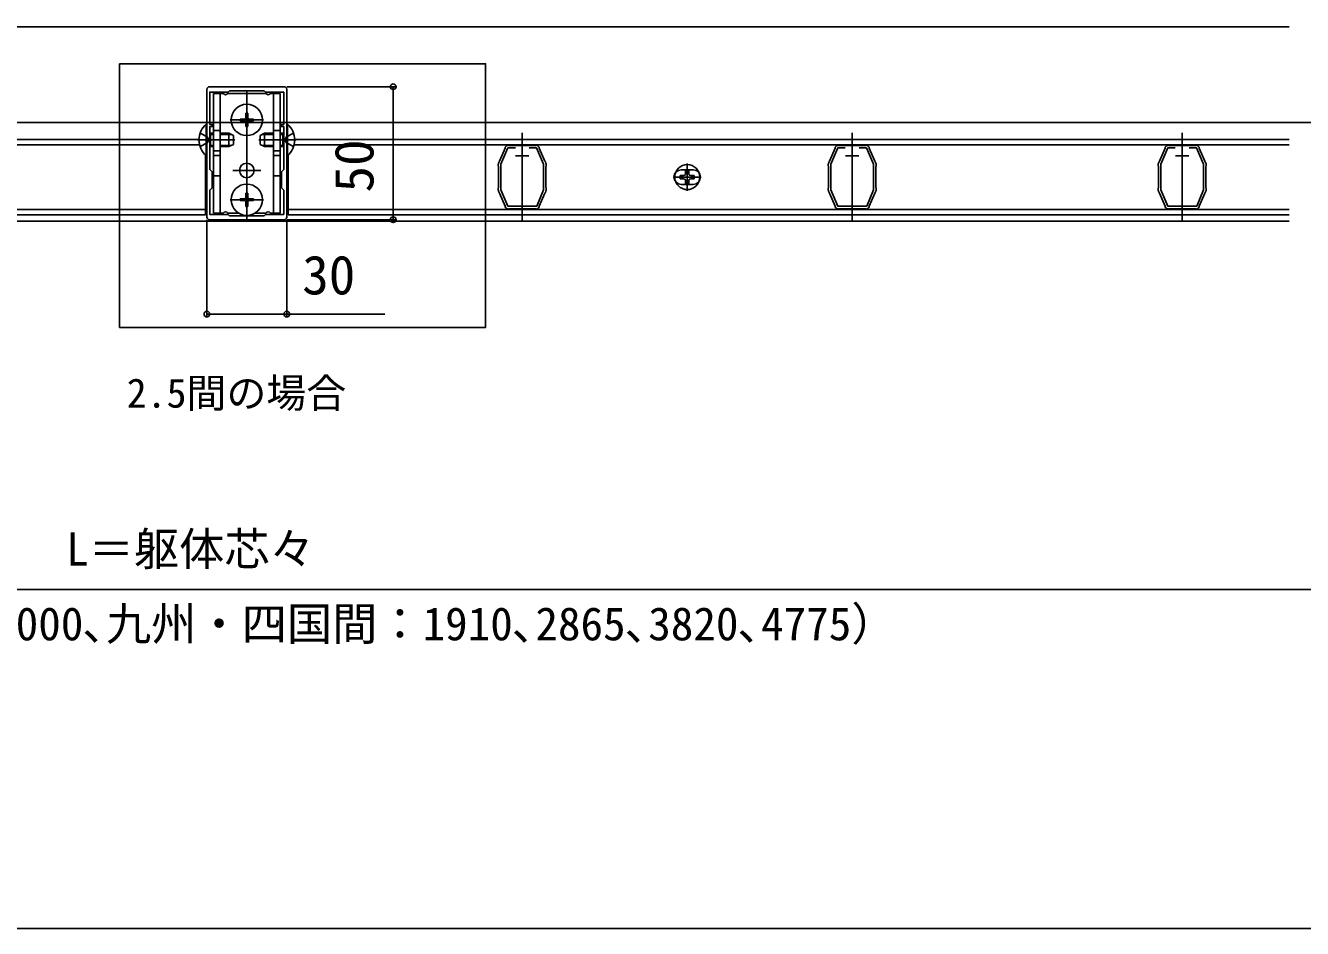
# Model space of a CAD drawing. Units: millimetres, scale not verified. Extents: x -875 to 875, y -1304 to 1296.
# Drawn here: x -61.1 to 418.7, y -1303.7 to -964.2 of the extents above; entities that cross this region are included whole.
import ezdxf
from ezdxf.enums import TextEntityAlignment as Align

# ---------------------------------------------------------------- set-up
doc = ezdxf.new("R2010")
doc.units = ezdxf.units.MM
doc.header["$LTSCALE"] = 8
for name, color, linetype in [('0-1_USER1', 3, 'Continuous'), ('0-2_YKK_11', 7, 'Continuous'), ('0-4_YKK_12', 2, 'Continuous'), ('0-5_YKK_13', 4, 'Continuous'), ('0-6_YKK_D', 6, 'Continuous'), ('0-7_YKK_ZWAK', 7, 'Continuous')]:
    doc.layers.add(name, color=color, linetype=linetype)
doc.styles.add('ＭＳ ゴシック', font='')
doc.styles.get('ＭＳ ゴシック').set_extended_font_data('MS Gothic')

msp = doc.modelspace()

# ---------------------------------------------------------------- linework, layer by layer
at = {"layer": '0-2_YKK_11'}
for p, q in [((7, -988.197), (7, -1036.197)), ((36, -987.197), (8, -987.197)), ((37, -1036.197), (37, -988.197)), ((125.5, -1015.7), (125.5, -1010.7)), ((249.5, -1015.7), (249.5, -1010.7)), ((373.5, -1015.7), (373.5, -1010.7)), ((123, -1013.2), (128, -1013.2)), ((247, -1013.2), (252, -1013.2)), ((371, -1013.2), (376, -1013.2)), ((8, -1037.197), (36, -1037.197))]:
    msp.add_line(p, q, dxfattribs=at)
msp.add_lwpolyline([(35.9, -1018.297), (35.9, -1002.197), (35, -1002.197), (35, -1001.397), (35.9, -1001.397), (35.9, -989.197), (29, -989.197), (28.5, -988.697), (15.5, -988.697), (15, -989.197), (8.1, -989.197), (8.1, -1001.397), (9, -1001.397), (9, -1002.197), (8.1, -1002.197), (8.1, -1018.297), (9, -1019.197), (9, -1025.197), (8.1, -1026.097), (8.1, -1035.197), (15, -1035.197), (15.5, -1035.697), (28.5, -1035.697), (29, -1035.197), (35.9, -1035.197), (35.9, -1026.097), (35, -1025.197), (35, -1019.197)], close=True, dxfattribs=at)
for points in [[(116.617, -1015.901), (116.817, -1015.424), (116.915, -1015.321), (117.012, -1015.219), (119.091, -1010.275), (119.097, -1010.138), (119.112, -1009.983)], [(122.91, -1010.2), (120.098, -1010.2), (117.5, -1016.382), (117.5, -1026.018), (120.056, -1032.1), (130.944, -1032.1), (133.5, -1026.019), (133.5, -1016.382), (130.902, -1010.2), (128.09, -1010.2)], [(120.28, -1009.207), (120.429, -1009.253), (120.557, -1009.3), (130.443, -1009.3), (130.571, -1009.253), (130.72, -1009.207)], [(131.888, -1009.983), (131.903, -1010.138), (131.909, -1010.275), (133.988, -1015.219), (134.085, -1015.321), (134.183, -1015.424), (134.383, -1015.901)], [(240.617, -1015.901), (240.817, -1015.424), (240.915, -1015.321), (241.012, -1015.219), (243.091, -1010.275), (243.097, -1010.138), (243.112, -1009.983)], [(246.91, -1010.2), (244.098, -1010.2), (241.5, -1016.382), (241.5, -1026.018), (244.056, -1032.1), (254.944, -1032.1), (257.5, -1026.019), (257.5, -1016.382), (254.902, -1010.2), (252.09, -1010.2)], [(244.28, -1009.207), (244.429, -1009.253), (244.557, -1009.3), (254.443, -1009.3), (254.571, -1009.253), (254.72, -1009.207)], [(255.888, -1009.983), (255.903, -1010.138), (255.909, -1010.275), (257.988, -1015.219), (258.085, -1015.321), (258.183, -1015.424), (258.383, -1015.901)], [(364.617, -1015.901), (364.817, -1015.424), (364.915, -1015.321), (365.012, -1015.219), (367.091, -1010.275), (367.097, -1010.138), (367.112, -1009.983)], [(370.91, -1010.2), (368.098, -1010.2), (365.5, -1016.382), (365.5, -1026.018), (368.056, -1032.1), (378.944, -1032.1), (381.5, -1026.019), (381.5, -1016.382), (378.902, -1010.2), (376.09, -1010.2)], [(368.28, -1009.207), (368.429, -1009.253), (368.557, -1009.3), (378.443, -1009.3), (378.571, -1009.253), (378.72, -1009.207)], [(379.888, -1009.983), (379.903, -1010.138), (379.909, -1010.275), (381.988, -1015.219), (382.085, -1015.321), (382.183, -1015.424), (382.383, -1015.901)], [(116.5, -1025.918), (116.5, -1025.4), (116.55, -1025.268), (116.6, -1025.135), (116.6, -1017.265), (116.55, -1017.132), (116.5, -1017), (116.5, -1016.482)], [(134.5, -1016.482), (134.5, -1017), (134.45, -1017.132), (134.4, -1017.265), (134.4, -1025.135), (134.45, -1025.268), (134.5, -1025.4), (134.5, -1025.918)], [(240.5, -1025.918), (240.5, -1025.4), (240.55, -1025.268), (240.6, -1025.135), (240.6, -1017.265), (240.55, -1017.132), (240.5, -1017), (240.5, -1016.482)], [(258.5, -1016.482), (258.5, -1017), (258.45, -1017.132), (258.4, -1017.265), (258.4, -1025.135), (258.45, -1025.268), (258.5, -1025.4), (258.5, -1025.918)], [(364.5, -1025.918), (364.5, -1025.4), (364.55, -1025.268), (364.6, -1025.135), (364.6, -1017.265), (364.55, -1017.132), (364.5, -1017), (364.5, -1016.482)], [(382.5, -1016.482), (382.5, -1017), (382.45, -1017.132), (382.4, -1017.265), (382.4, -1025.135), (382.45, -1025.268), (382.5, -1025.4), (382.5, -1025.918)], [(119.113, -1032.417), (119.097, -1032.262), (119.091, -1032.125), (117.012, -1027.181), (116.915, -1027.079), (116.817, -1026.976), (116.617, -1026.499)], [(134.383, -1026.499), (134.183, -1026.976), (134.085, -1027.079), (133.988, -1027.181), (131.909, -1032.125), (131.903, -1032.262), (131.888, -1032.417)], [(243.113, -1032.417), (243.097, -1032.262), (243.091, -1032.125), (241.012, -1027.181), (240.915, -1027.079), (240.817, -1026.976), (240.617, -1026.499)], [(258.383, -1026.499), (258.183, -1026.976), (258.085, -1027.079), (257.988, -1027.181), (255.909, -1032.125), (255.903, -1032.262), (255.888, -1032.417)], [(367.113, -1032.417), (367.097, -1032.262), (367.091, -1032.125), (365.012, -1027.181), (364.915, -1027.079), (364.817, -1026.976), (364.617, -1026.499)], [(382.383, -1026.499), (382.183, -1026.976), (382.085, -1027.079), (381.988, -1027.181), (379.909, -1032.125), (379.903, -1032.262), (379.888, -1032.417)], [(130.443, -1033.1), (120.557, -1033.1), (120.429, -1033.147), (120.28, -1033.192)], [(130.72, -1033.192), (130.572, -1033.147), (130.443, -1033.1)], [(254.443, -1033.1), (244.557, -1033.1), (244.429, -1033.147), (244.28, -1033.192)], [(254.72, -1033.192), (254.572, -1033.147), (254.443, -1033.1)], [(378.443, -1033.1), (368.557, -1033.1), (368.429, -1033.147), (368.28, -1033.192)], [(378.72, -1033.192), (378.572, -1033.147), (378.443, -1033.1)]]:
    msp.add_lwpolyline(points, dxfattribs=at)
for centre, radius, start, end in [((8, -988.197), 1, 90.00001, 179.99999), ((36, -988.197), 1, 0.00001, 89.99999), ((120.43, -1010.7), 1.5, 95.73914, 151.44347), ((130.57, -1010.7), 1.5, 28.55592, 84.26083), ((244.43, -1010.7), 1.5, 95.73914, 151.44347), ((254.57, -1010.7), 1.5, 28.55592, 84.26083), ((368.43, -1010.7), 1.5, 95.73914, 151.44347), ((378.57, -1010.7), 1.5, 28.55592, 84.26083), ((118, -1016.482), 1.5, 157.21234, 180.00008), ((133, -1016.482), 1.5, 360, 22.78773), ((242, -1016.482), 1.5, 157.21234, 180.00008), ((257, -1016.482), 1.5, 360, 22.78773), ((366, -1016.482), 1.5, 157.21234, 180.00008), ((381, -1016.482), 1.5, 360, 22.78773), ((118, -1025.918), 1.5, 179.99998, 202.78771), ((133, -1025.918), 1.5, 337.21255, 0.00006), ((242, -1025.918), 1.5, 179.99998, 202.78771), ((257, -1025.918), 1.5, 337.21255, 0.00006), ((366, -1025.918), 1.5, 179.99998, 202.78771), ((381, -1025.918), 1.5, 337.21255, 0.00006), ((8, -1036.197), 1, 180.00001, 269.99999), ((36, -1036.197), 1, 270.00001, 359.99999), ((120.43, -1031.7), 1.5, 208.55565, 264.26079), ((130.57, -1031.7), 1.5, 275.73925, 331.44438), ((244.43, -1031.7), 1.5, 208.55565, 264.26079), ((254.57, -1031.7), 1.5, 275.73925, 331.44438), ((368.43, -1031.7), 1.5, 208.55565, 264.26079), ((378.57, -1031.7), 1.5, 275.73925, 331.44438)]:
    msp.add_arc(centre, radius, start, end, dxfattribs=at)
at = {"layer": '0-4_YKK_12'}
for p, q in [((-590.5, -964.7), (413.699, -964.7)), ((-685.5, -1000.7), (729.5, -1000.7)), ((-590, -1007), (4.003, -1007)), ((413.699, -1007), (39.997, -1007)), ((125.5, -1004.5), (125.5, -1037.9)), ((249.5, -1004.5), (249.5, -1037.9)), ((373.5, -1004.5), (373.5, -1037.9)), ((-590, -1009), (4.213, -1009)), ((413.699, -1009), (39.787, -1009)), ((6.5, -1012.882), (6.5, -1035.4)), ((37.5, -1012.882), (37.5, -1035.4)), ((189.75, -1018.445), (185.25, -1018.445)), ((189.75, -1023.945), (185.25, -1023.945)), ((-590, -1033.4), (6.5, -1033.4)), ((-590, -1035.4), (6.5, -1035.4)), ((413.699, -1033.4), (37.5, -1033.4)), ((413.699, -1035.4), (37.5, -1035.4)), ((413.699, -1037.7), (-590.5, -1037.7))]:
    msp.add_line(p, q, dxfattribs=at)
msp.add_lwpolyline([(-25.826, -978.602), (111.746, -978.602), (111.746, -1077.7), (-25.826, -1077.7)], close=True, dxfattribs=at)
for centre, start, end in [((185.25, -1021.195), 90, 270), ((189.75, -1021.195), 270, 90)]:
    msp.add_arc(centre, 2.75, start, end, dxfattribs=at)
at = {"layer": '0-5_YKK_13'}
for p, q in [((9.5, -989.703), (13.134, -989.703)), ((9.5, -989.703), (9.5, -1034.703)), ((12, -1034.703), (12, -989.703)), ((14.866, -989.703), (29.134, -989.703)), ((22, -988.503), (22, -1037.703)), ((30.866, -989.703), (34.5, -989.703)), ((32, -1034.703), (32, -989.703)), ((34.5, -1034.703), (34.5, -989.703)), ((21.65, -997.204), (22.35, -997.204)), ((21.65, -997.204), (21.65, -998.854)), ((22, -1006.004), (22, -993.404)), ((22.35, -997.204), (22.35, -998.854)), ((6.752, -1001.303), (7, -1001.303)), ((6.752, -1001.303), (6.752, -1013.103)), ((7, -1013.103), (7, -1001.303)), ((15.7, -999.704), (28.3, -999.704)), ((27.3, -999.704), (16.7, -999.704)), ((19.5, -999.354), (19.5, -1000.054)), ((19.5, -999.354), (21.15, -999.354)), ((19.5, -1000.054), (21.15, -1000.054)), ((21.65, -1000.554), (21.65, -1002.204)), ((21.65, -1002.204), (22.35, -1002.204)), ((22.35, -1000.554), (22.35, -1002.204)), ((22.85, -999.354), (24.5, -999.354)), ((22.85, -1000.054), (24.5, -1000.054)), ((24.5, -999.354), (24.5, -1000.054)), ((37, -1013.103), (37, -1001.303)), ((37.248, -1001.303), (37, -1001.303)), ((37.248, -1001.303), (37.248, -1013.103)), ((3.5, -1007.203), (17.5, -1007.203)), ((4.417, -1004.703), (7.135, -1006.058)), ((16.3, -1007.203), (6.3, -1007.203)), ((7.744, -1007.203), (7.135, -1006.058)), ((7.744, -1007.203), (7.135, -1008.348)), ((8.4, -1004.703), (8.1, -1004.812)), ((8.4, -1005.136), (8.1, -1005.073)), ((8.4, -1004.703), (8.4, -1009.703)), ((8.4, -1004.703), (9.5, -1004.703)), ((8.4, -1005.136), (9.5, -1005.136)), ((9.5, -1003.703), (12, -1003.703)), ((12, -1004.703), (15.3, -1004.703)), ((12, -1005.136), (16.22, -1005.136)), ((15.3, -1004.703), (17, -1005.503)), ((15.3, -1004.703), (15.3, -1009.703)), ((17, -1005.503), (17, -1008.903)), ((40.5, -1007.203), (26.5, -1007.203)), ((28.7, -1004.703), (27, -1005.503)), ((27, -1005.503), (27, -1008.903)), ((27.7, -1007.203), (37.7, -1007.203)), ((32, -1005.136), (27.78, -1005.136)), ((32, -1004.703), (28.7, -1004.703)), ((28.7, -1004.703), (28.7, -1009.703)), ((32, -1003.703), (34.5, -1003.703)), ((35.6, -1004.703), (34.5, -1004.703)), ((35.6, -1005.136), (34.5, -1005.136)), ((35.6, -1004.703), (35.6, -1009.703)), ((35.6, -1004.703), (35.9, -1004.812)), ((35.6, -1005.136), (35.9, -1005.073)), ((36.256, -1007.203), (36.865, -1006.058)), ((36.256, -1007.203), (36.865, -1008.348)), ((39.583, -1004.703), (36.865, -1006.058)), ((4.417, -1009.703), (7.135, -1008.348)), ((8.4, -1009.27), (8.1, -1009.333)), ((8.4, -1009.703), (8.1, -1009.594)), ((8.4, -1009.27), (9.5, -1009.27)), ((8.4, -1009.703), (9.5, -1009.703)), ((9.5, -1011.337), (12, -1011.337)), ((12, -1009.27), (16.22, -1009.27)), ((12, -1009.703), (15.3, -1009.703)), ((17, -1008.903), (15.3, -1009.703)), ((27, -1008.903), (28.7, -1009.703)), ((32, -1009.27), (27.78, -1009.27)), ((32, -1009.703), (28.7, -1009.703)), ((32, -1011.337), (34.5, -1011.337)), ((35.6, -1009.27), (34.5, -1009.27)), ((35.6, -1009.703), (34.5, -1009.703)), ((35.6, -1009.27), (35.9, -1009.333)), ((35.6, -1009.703), (35.9, -1009.594)), ((39.583, -1009.703), (36.865, -1008.348)), ((6.752, -1013.103), (7, -1013.103)), ((9.5, -1013.069), (12, -1013.069)), ((32, -1013.069), (34.5, -1013.069)), ((37.248, -1013.103), (37, -1013.103)), ((187.5, -1026.374), (187.5, -1016.016)), ((9.5, -1020.703), (12, -1020.703)), ((27.3, -1018.704), (16.7, -1018.704)), ((32, -1020.703), (34.5, -1020.703)), ((182.321, -1021.195), (192.679, -1021.195)), ((184.858, -1020.606), (186.162, -1020.584)), ((184.858, -1021.783), (186.162, -1021.806)), ((186.162, -1020.584), (186.77, -1020.465)), ((186.162, -1021.806), (186.77, -1021.924)), ((186.889, -1019.856), (186.77, -1020.465)), ((186.889, -1022.533), (186.77, -1021.924)), ((186.911, -1018.552), (186.889, -1019.856)), ((188.089, -1018.552), (188.111, -1019.856)), ((188.111, -1019.856), (188.23, -1020.465)), ((188.111, -1022.533), (188.23, -1021.924)), ((188.838, -1020.584), (188.23, -1020.465)), ((188.838, -1021.806), (188.23, -1021.924)), ((190.142, -1020.606), (188.838, -1020.584)), ((190.142, -1021.783), (188.838, -1021.806)), ((22, -1036), (22, -1023.4)), ((186.911, -1023.837), (186.889, -1022.533)), ((188.089, -1023.837), (188.111, -1022.533)), ((15.7, -1029.7), (28.3, -1029.7)), ((27.3, -1029.7), (16.7, -1029.7)), ((19.5, -1029.35), (19.5, -1030.05)), ((19.5, -1029.35), (21.15, -1029.35)), ((19.5, -1030.05), (21.15, -1030.05)), ((21.65, -1027.2), (22.35, -1027.2)), ((21.65, -1027.2), (21.65, -1028.85)), ((21.65, -1030.55), (21.65, -1032.2)), ((22.35, -1027.2), (22.35, -1028.85)), ((22.35, -1030.55), (22.35, -1032.2)), ((22.85, -1029.35), (24.5, -1029.35)), ((22.85, -1030.05), (24.5, -1030.05)), ((24.5, -1029.35), (24.5, -1030.05)), ((9.5, -1034.703), (13.134, -1034.703)), ((14.866, -1034.703), (18.873, -1034.703)), ((21.65, -1032.2), (22.35, -1032.2)), ((25.127, -1034.703), (29.134, -1034.703)), ((30.866, -1034.703), (34.5, -1034.703))]:
    msp.add_line(p, q, dxfattribs=at)
for centre, radius in [((22, -999.704), 5.9), ((22, -1018.704), 2.75), ((187.5, -1021.195), 4.708), ((22, -1029.7), 5.9)]:
    msp.add_circle(centre, radius, dxfattribs=at)
for centre, radius, start, end in [((14, -989.203), 1, 210, 330), ((30, -989.203), 1, 210, 330), ((11.7, -1007.203), 7.7, 129.98312, 230.01688), ((21.15, -998.854), 0.5, 270, 0), ((21.15, -1000.554), 0.5, 0, 90), ((22.85, -998.854), 0.5, 180, 270), ((22.85, -1000.554), 0.5, 90, 180), ((32.3, -1007.203), 7.7, 309.98312, 50.01688), ((187.5, -1021.195), 2.707, 167.44414, 192.55586), ((187.5, -1021.195), 2.707, 77.44414, 102.55586), ((187.5, -1021.195), 2.707, 347.44414, 12.55586), ((187.5, -1021.195), 2.707, 257.44414, 282.55586), ((21.15, -1028.85), 0.5, 270, 0), ((21.15, -1030.55), 0.5, 0, 90), ((22.85, -1028.85), 0.5, 180, 270), ((22.85, -1030.55), 0.5, 90, 180), ((14, -1035.203), 1, 30, 150), ((30, -1035.203), 1, 30, 150)]:
    msp.add_arc(centre, radius, start, end, dxfattribs=at)
at = {"layer": '0-6_YKK_D'}
for p, q in [((37, -987.197), (78, -987.197)), ((77, -987.197), (77, -1037.197)), ((7, -1037.197), (7, -1073.7)), ((37, -1037.197), (37, -1073.7)), ((37, -1037.197), (78, -1037.197)), ((-610.5, -1176.2), (654.5, -1176.2))]:
    msp.add_line(p, q, dxfattribs=at)
msp.add_lwpolyline([(7, -1072.7), (37, -1072.7), (73.891, -1072.7)], dxfattribs=at)
for centre in [(77, -987.197), (77, -1037.197), (7, -1072.7), (37, -1072.7)]:
    msp.add_circle(centre, 1.075, dxfattribs=at)
at = {"layer": '0-7_YKK_ZWAK'}
msp.add_lwpolyline([(-875, -1303.7), (875, -1303.7), (875, 1246.3)], dxfattribs=at)

# ---------------------------------------------------------------- texts
at = {"layer": '0-1_USER1', "style": 'ＭＳ ゴシック'}
msp.add_text('2.5間の場合', height=11, dxfattribs=at).set_placement((-23.108, -1111.172), align=Align.BOTTOM_LEFT)
at = {"layer": '0-6_YKK_D', "style": 'ＭＳ ゴシック'}
msp.add_text('50', height=14.66, rotation=90, dxfattribs=at).set_placement((74, -1026.969), align=Align.BOTTOM_LEFT)
for s, height, p in [('30', 14.66, (42.823, -1069.7)), ('L＝躯体芯々', 12.46, (-45.903, -1170.978)), ('（関東間：1820､2730､3640､4550､MM：2000､3000､4000､5000､九州・四国間：1910､2865､3820､4775）', 12.46, (-489.063, -1199.098))]:
    msp.add_text(s, height=height, dxfattribs=at).set_placement(p, align=Align.BOTTOM_LEFT)

doc.saveas('drawing.dxf')
